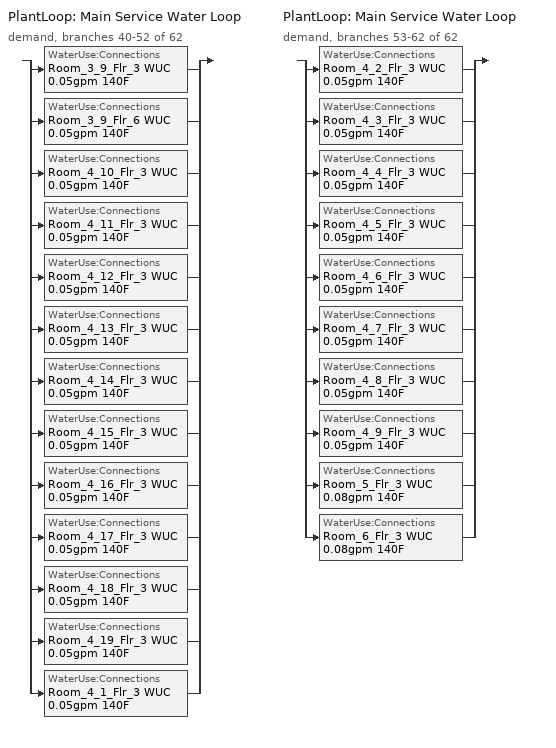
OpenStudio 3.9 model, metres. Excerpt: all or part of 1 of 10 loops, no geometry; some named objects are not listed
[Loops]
PlantLoop 'Main Service Water Loop'
 demand, branches 40-52 of 62: split
  | WaterUse:Connections 'Room_3_9_Flr_3 WUC 0.05gpm 140F'
  | WaterUse:Connections 'Room_3_9_Flr_6 WUC 0.05gpm 140F'
  | WaterUse:Connections 'Room_4_10_Flr_3 WUC 0.05gpm 140F'
  | WaterUse:Connections 'Room_4_11_Flr_3 WUC 0.05gpm 140F'
  | WaterUse:Connections 'Room_4_12_Flr_3 WUC 0.05gpm 140F'
  | WaterUse:Connections 'Room_4_13_Flr_3 WUC 0.05gpm 140F'
  | WaterUse:Connections 'Room_4_14_Flr_3 WUC 0.05gpm 140F'
  | WaterUse:Connections 'Room_4_15_Flr_3 WUC 0.05gpm 140F'
  | WaterUse:Connections 'Room_4_16_Flr_3 WUC 0.05gpm 140F'
  | WaterUse:Connections 'Room_4_17_Flr_3 WUC 0.05gpm 140F'
  | WaterUse:Connections 'Room_4_18_Flr_3 WUC 0.05gpm 140F'
  | WaterUse:Connections 'Room_4_19_Flr_3 WUC 0.05gpm 140F'
  | WaterUse:Connections 'Room_4_1_Flr_3 WUC 0.05gpm 140F'
PlantLoop 'Main Service Water Loop'
 demand, branches 53-62 of 62: split
  | WaterUse:Connections 'Room_4_2_Flr_3 WUC 0.05gpm 140F'
  | WaterUse:Connections 'Room_4_3_Flr_3 WUC 0.05gpm 140F'
  | WaterUse:Connections 'Room_4_4_Flr_3 WUC 0.05gpm 140F'
  | WaterUse:Connections 'Room_4_5_Flr_3 WUC 0.05gpm 140F'
  | WaterUse:Connections 'Room_4_6_Flr_3 WUC 0.05gpm 140F'
  | WaterUse:Connections 'Room_4_7_Flr_3 WUC 0.05gpm 140F'
  | WaterUse:Connections 'Room_4_8_Flr_3 WUC 0.05gpm 140F'
  | WaterUse:Connections 'Room_4_9_Flr_3 WUC 0.05gpm 140F'
  | WaterUse:Connections 'Room_5_Flr_3 WUC 0.08gpm 140F'
  | WaterUse:Connections 'Room_6_Flr_3 WUC 0.08gpm 140F'
[WaterUse:Equipment:Definition] Target Temperature Schedule=Mixed Water At Faucet Temp - 140F; Sensible Fraction Schedule=Fraction Sensible - 0.2; Latent Fraction Schedule=Fraction Latent - 0.05
Name | Peak Flow Rate {m3/s}
Room_3_9_flr_3 0.05gpm 140F | 3.12604e-06
Room_3_9_flr_6 0.05gpm 140F | 3.12503e-06
Room_4_10_flr_3 0.05gpm 140F; Room_4_11_flr_3 0.05gpm 140F; Room_4_12_flr_3 0.05gpm 140F; Room_4_13_flr_3 0.05gpm 140F; Room_4_14_flr_3 0.05gpm 140F; Room_4_15_flr_3 0.05gpm 140F; Room_4_16_flr_3 0.05gpm 140F; Room_4_17_flr_3 0.05gpm 140F; Room_4_19_flr_3 0.05gpm 140F; Room_4_1_flr_3 0.05gpm 140F; Room_4_2_flr_3 0.05gpm 140F; Room_4_3_flr_3 0.05gpm 140F; Room_4_4_flr_3 0.05gpm 140F; Room_4_5_flr_3 0.05gpm 140F; Room_4_6_flr_3 0.05gpm 140F; Room_4_7_flr_3 0.05gpm 140F; Room_4_8_flr_3 0.05gpm 140F; Room_4_9_flr_3 0.05gpm 140F | 3.1269e-06
Room_4_18_flr_3 0.05gpm 140F | 3.12092e-06
Room_5_flr_3 0.08gpm 140F | 4.97412e-06
Room_6_flr_3 0.08gpm 140F | 4.97354e-06
[WaterUse:Equipment] Flow Rate Fraction Schedule=NECB-F-Service Water Heating
Name | Water Use Equipment Definition | Space
Room_3_9_Flr_3 Service Water Use 0.05gpm 140F | Room_3_9_flr_3 0.05gpm 140F | Room_3_9_Flr_3
Room_3_9_Flr_6 Service Water Use 0.05gpm 140F | Room_3_9_flr_6 0.05gpm 140F | Room_3_9_Flr_6
Room_4_10_Flr_3 Service Water Use 0.05gpm 140F | Room_4_10_flr_3 0.05gpm 140F | Room_4_10_Flr_3
Room_4_11_Flr_3 Service Water Use 0.05gpm 140F | Room_4_11_flr_3 0.05gpm 140F | Room_4_11_Flr_3
Room_4_12_Flr_3 Service Water Use 0.05gpm 140F | Room_4_12_flr_3 0.05gpm 140F | Room_4_12_Flr_3
Room_4_13_Flr_3 Service Water Use 0.05gpm 140F | Room_4_13_flr_3 0.05gpm 140F | Room_4_13_Flr_3
Room_4_14_Flr_3 Service Water Use 0.05gpm 140F | Room_4_14_flr_3 0.05gpm 140F | Room_4_14_Flr_3
Room_4_15_Flr_3 Service Water Use 0.05gpm 140F | Room_4_15_flr_3 0.05gpm 140F | Room_4_15_Flr_3
Room_4_16_Flr_3 Service Water Use 0.05gpm 140F | Room_4_16_flr_3 0.05gpm 140F | Room_4_16_Flr_3
Room_4_17_Flr_3 Service Water Use 0.05gpm 140F | Room_4_17_flr_3 0.05gpm 140F | Room_4_17_Flr_3
Room_4_18_Flr_3 Service Water Use 0.05gpm 140F | Room_4_18_flr_3 0.05gpm 140F | Room_4_18_Flr_3
Room_4_19_Flr_3 Service Water Use 0.05gpm 140F | Room_4_19_flr_3 0.05gpm 140F | Room_4_19_Flr_3
Room_4_1_Flr_3 Service Water Use 0.05gpm 140F | Room_4_1_flr_3 0.05gpm 140F | Room_4_1_Flr_3
Room_4_2_Flr_3 Service Water Use 0.05gpm 140F | Room_4_2_flr_3 0.05gpm 140F | Room_4_2_Flr_3
Room_4_3_Flr_3 Service Water Use 0.05gpm 140F | Room_4_3_flr_3 0.05gpm 140F | Room_4_3_Flr_3
Room_4_4_Flr_3 Service Water Use 0.05gpm 140F | Room_4_4_flr_3 0.05gpm 140F | Room_4_4_Flr_3
Room_4_5_Flr_3 Service Water Use 0.05gpm 140F | Room_4_5_flr_3 0.05gpm 140F | Room_4_5_Flr_3
Room_4_6_Flr_3 Service Water Use 0.05gpm 140F | Room_4_6_flr_3 0.05gpm 140F | Room_4_6_Flr_3
Room_4_7_Flr_3 Service Water Use 0.05gpm 140F | Room_4_7_flr_3 0.05gpm 140F | Room_4_7_Flr_3
Room_4_8_Flr_3 Service Water Use 0.05gpm 140F | Room_4_8_flr_3 0.05gpm 140F | Room_4_8_Flr_3
Room_4_9_Flr_3 Service Water Use 0.05gpm 140F | Room_4_9_flr_3 0.05gpm 140F | Room_4_9_Flr_3
Room_5_Flr_3 Service Water Use 0.08gpm 140F | Room_5_flr_3 0.08gpm 140F | Room_5_Flr_3
Room_6_Flr_3 Service Water Use 0.08gpm 140F | Room_6_flr_3 0.08gpm 140F | Room_6_Flr_3
[WaterUse:Connections] Drain Water Heat Exchanger Type=None; Drain Water Heat Exchanger Destination=Plant
Name | Water Use Equipment Name 1
Room_3_9_Flr_3 WUC 0.05gpm 140F | Room_3_9_Flr_3 Service Water Use 0.05gpm 140F
Room_3_9_Flr_6 WUC 0.05gpm 140F | Room_3_9_Flr_6 Service Water Use 0.05gpm 140F
Room_4_10_Flr_3 WUC 0.05gpm 140F | Room_4_10_Flr_3 Service Water Use 0.05gpm 140F
Room_4_11_Flr_3 WUC 0.05gpm 140F | Room_4_11_Flr_3 Service Water Use 0.05gpm 140F
Room_4_12_Flr_3 WUC 0.05gpm 140F | Room_4_12_Flr_3 Service Water Use 0.05gpm 140F
Room_4_13_Flr_3 WUC 0.05gpm 140F | Room_4_13_Flr_3 Service Water Use 0.05gpm 140F
Room_4_14_Flr_3 WUC 0.05gpm 140F | Room_4_14_Flr_3 Service Water Use 0.05gpm 140F
Room_4_15_Flr_3 WUC 0.05gpm 140F | Room_4_15_Flr_3 Service Water Use 0.05gpm 140F
Room_4_16_Flr_3 WUC 0.05gpm 140F | Room_4_16_Flr_3 Service Water Use 0.05gpm 140F
Room_4_17_Flr_3 WUC 0.05gpm 140F | Room_4_17_Flr_3 Service Water Use 0.05gpm 140F
Room_4_18_Flr_3 WUC 0.05gpm 140F | Room_4_18_Flr_3 Service Water Use 0.05gpm 140F
Room_4_19_Flr_3 WUC 0.05gpm 140F | Room_4_19_Flr_3 Service Water Use 0.05gpm 140F
Room_4_1_Flr_3 WUC 0.05gpm 140F | Room_4_1_Flr_3 Service Water Use 0.05gpm 140F
Room_4_2_Flr_3 WUC 0.05gpm 140F | Room_4_2_Flr_3 Service Water Use 0.05gpm 140F
Room_4_3_Flr_3 WUC 0.05gpm 140F | Room_4_3_Flr_3 Service Water Use 0.05gpm 140F
Room_4_4_Flr_3 WUC 0.05gpm 140F | Room_4_4_Flr_3 Service Water Use 0.05gpm 140F
Room_4_5_Flr_3 WUC 0.05gpm 140F | Room_4_5_Flr_3 Service Water Use 0.05gpm 140F
Room_4_6_Flr_3 WUC 0.05gpm 140F | Room_4_6_Flr_3 Service Water Use 0.05gpm 140F
Room_4_7_Flr_3 WUC 0.05gpm 140F | Room_4_7_Flr_3 Service Water Use 0.05gpm 140F
Room_4_8_Flr_3 WUC 0.05gpm 140F | Room_4_8_Flr_3 Service Water Use 0.05gpm 140F
Room_4_9_Flr_3 WUC 0.05gpm 140F | Room_4_9_Flr_3 Service Water Use 0.05gpm 140F
Room_5_Flr_3 WUC 0.08gpm 140F | Room_5_Flr_3 Service Water Use 0.08gpm 140F
Room_6_Flr_3 WUC 0.08gpm 140F | Room_6_Flr_3 Service Water Use 0.08gpm 140F
[Schedule:Ruleset]
Name | Default Day Schedule
Fraction Sensible - 0.2 | Fraction Sensible - 0.2 Default
Fraction Latent - 0.05 | Fraction Latent - 0.05 Default
Mixed Water At Faucet Temp - 140F | Mixed Water At Faucet Temp - 140F Default
NECB-F-Service Water Heating | NECB-F-Service Water Heating Default
[Schedule:Day]
Fraction Sensible - 0.2 Default: 24, 0, 0.2
Fraction Latent - 0.05 Default: 24, 0, 0.05
Mixed Water At Faucet Temp - 140F Default: 24, 0, 60
NECB-F-Service Water Heating Default; NECB-F-Service Water Heating Default|Wkdy Day; NECB-F-Service Water Heating Sat Day; NECB-F-Service Water Heating Sun|Hol Day: No, 1, 0, 0.35, 2, 0, 0.21, 3, 0, 0.14, 5, 0, 0.07, 6, 0, 0.14, 7, 0, 0.28, 8, 0, 0.42, 9, 0, 0.63, 10, 0, 0.49, 12, 0, 0.35, 13, 0, 0.28, 14, 0, 0.35, 15, 0, 0.28, 19, 0, 0.21, 20, 0, 0.35, 24, 0, 0.49
[Schedule:Rule] Schedule Ruleset=NECB-F-Service Water Heating; Date Specification Type=DateRange; Start Month=1; Start Day=1; End Month=12; End Day=31
Name | Rule Order | Day Schedule | Apply Monday | Apply Tuesday | Apply Wednesday | Apply Thursday | Apply Friday | Apply Saturday | Apply Sunday
Schedule Rule 107 | 2 | NECB-F-Service Water Heating Default|Wkdy Day | Yes | Yes | Yes | Yes | Yes
Schedule Rule 108 | 1 | NECB-F-Service Water Heating Sat Day |  |  |  |  |  | Yes
Schedule Rule 109 | 0 | NECB-F-Service Water Heating Sun|Hol Day |  |  |  |  |  |  | Yes
